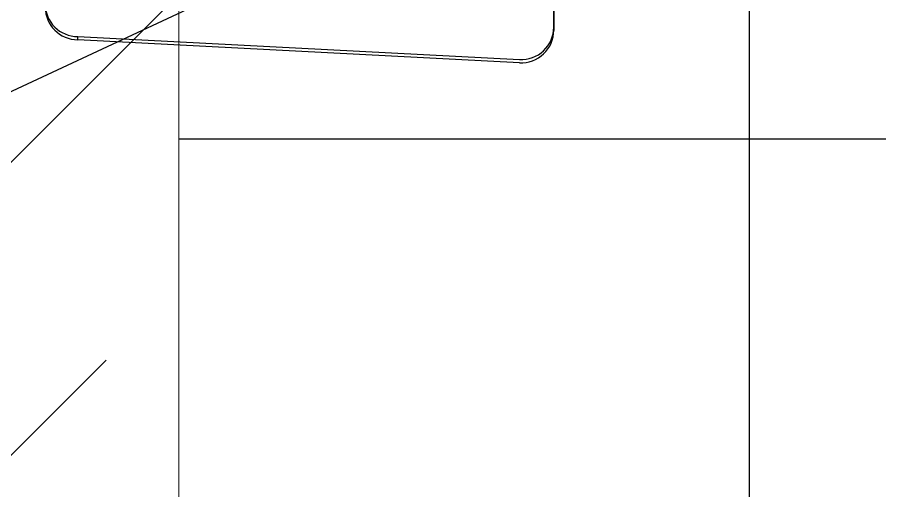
# Model space of a CAD drawing. Header units: millimetres. Extents: x -92759 to 184353, y -15225 to 86714.
# Drawn here: x 73733 to 74395, y 62855 to 63218 of the extents above; entities that cross this region are included whole.
import ezdxf

# ---------------------------------------------------------------- set-up
doc = ezdxf.new("R2010")
doc.units = ezdxf.units.MM
for name, color, linetype in [('0-1', 9, 'Continuous'), ('A-_DOOR----_E', 8, 'Continuous'), ('A-_FURT----_E', 9, 'Continuous'), ('A-PATT-CONC', 8, 'Continuous'), ('M-_SANIFIXR_E', 9, 'Continuous')]:
    doc.layers.add(name, color=color, linetype=linetype)
doc.layers.add('HFI 9MM FPB', color=94, linetype='Continuous', lineweight=5)

# ---------------------------------------------------------------- blocks, each defined once
blk = doc.blocks.new('IDA - F - Multi - Fold - FL - IDA - F - Multi - Fold - 8400L x 3000H-9618926-BLK8_RHH_2ND STOREY PLAN')
at = {"layer": 'A-_DOOR----_E'}
blk.add_line((3019.24, 50), (2524.17, 1111.67), dxfattribs=at)
blk = doc.blocks.new('SIGMUND-LR R_ 2020 - SIGMUND-LR R_ 2020-8582791-2ND STOREY Copy 1')
for p, q in [((390, -630.78), (390, -498.53)), ((390, -500.97), (390, -633.21)), ((390, -633.21), (390, -630.78)), ((25, -637.94), (363.69, -655.56)), ((25, -640.38), (25, -637.94)), ((363.69, -657.99), (25, -640.38))]:
    blk.add_line(p, q)
for centre, major_axis, start_param, end_param in [((25, -613.13), (25, 0), 3.141593, 4.712389), ((25, -615.56), (25, 0), 3.141593, 4.712389), ((365, -630.78), (25, 0), 4.660029, 6.283185), ((365, -633.21), (-25, 0), 1.518436, 3.141593)]:
    blk.add_ellipse(centre, major_axis=major_axis, ratio=0.992546, start_param=start_param, end_param=end_param)
blk = doc.blocks.new('1599_FURN_RHH_BLK8 _NEW__2ND STY_dwg-10261561-BLK8_RHH_2ND STOREY PLAN')
at = {"layer": 'A-_FURT----_E'}
blk.add_blockref('SIGMUND-LR R_ 2020 - SIGMUND-LR R_ 2020-8582791-2ND STOREY Copy 1', (-16546.03, -15500.1), dxfattribs=at)
blk = doc.blocks.new('A$C3019c3af')
at = {"layer": 'A-_DOOR----_E', "rotation": 270}
blk.add_blockref('IDA - F - Multi - Fold - FL - IDA - F - Multi - Fold - 8400L x 3000H-9618926-BLK8_RHH_2ND STOREY PLAN', (-9750, 33100), dxfattribs=at)
at = {"layer": 'M-_SANIFIXR_E'}
blk.add_blockref('1599_FURN_RHH_BLK8 _NEW__2ND STY_dwg-10261561-BLK8_RHH_2ND STOREY PLAN', (7599.78, 46600.1), dxfattribs=at)
blk = doc.blocks.new('RCP_B8L2')
at = {"layer": 'A-PATT-CONC'}
h = blk.add_hatch(dxfattribs=at)
h.set_pattern_fill('ANSI37', color=256, scale=189, angle=45)
h.set_pattern_definition([(90, (-375761.8, -151102.3), (-600.075, 0), []), (180, (-375761.8, -151102.3), (-6e-14, -600.075), [])])
h.paths.add_polyline_path([(-378761.82, -151102.3), (-375761.82, -151102.3), (-375761.82, -158302.3), (-378761.82, -158302.3)])
at = {"layer": 'HFI 9MM FPB'}
h = blk.add_hatch(dxfattribs=at)
h.set_pattern_fill('ANSI33', color=256, scale=50)
h.set_pattern_definition([(45, (-581589.02, -147239), (-224.5064, 224.5064), []), (45, (-581364.5, -147239), (-224.5064, 224.5064), [158.75, -79.375])])
h.paths.add_polyline_path([(-378761.82, -151102.3), (-375761.82, -151102.3), (-375761.82, -158302.3), (-378761.82, -158302.3)], flags=16)
h.paths.add_polyline_path([(-377668.07, -149827.3), (-374918.07, -149827.3), (-374918.07, -159127.3), (-379618.07, -159127.3), (-379618.07, -150277.3), (-377668.07, -150277.3)])
blk.add_lwpolyline([(-378761.82, -151102.3), (-375761.82, -151102.3), (-375761.82, -158302.3), (-378761.82, -158302.3)], close=True, dxfattribs=at)

msp = doc.modelspace()

# ---------------------------------------------------------------- block references
at = {"layer": '0-1'}
msp.add_blockref('A$C3019c3af', (82701.06, 32741.24), dxfattribs=at)
at = {"layer": 'A-PATT-CONC'}
msp.add_blockref('RCP_B8L2', (452619.12, 220318.54), dxfattribs=at)

doc.saveas('drawing.dxf')
